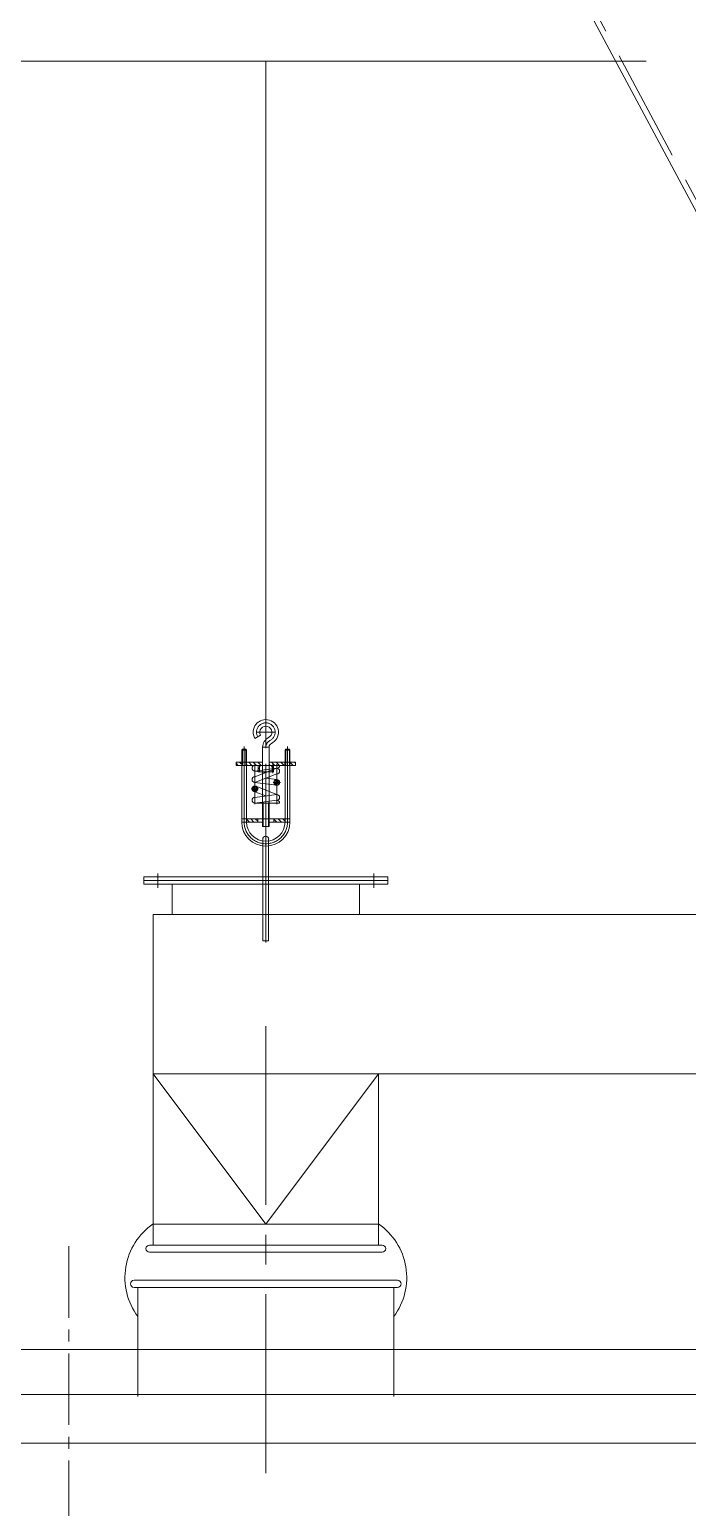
# Model space of a CAD drawing. Header units: millimetres. Extents: x 163705 to 1616509, y 81827 to 302547.
# Drawn here: x 1469144 to 1469845, y 154467 to 156043 of the extents above; entities that cross this region are included whole.
import ezdxf

# ---------------------------------------------------------------- set-up
doc = ezdxf.new("R2010")
doc.units = ezdxf.units.MM
doc.header["$LTSCALE"] = 10
doc.linetypes.add('ACAD_ISO02W100', pattern=[15, 12, -3])
doc.linetypes.add('CENTER2', pattern=[28.575, 19.05, -3.175, 3.175, -3.175])
for name, color, linetype, lineweight in [('1-中心线', 1, 'CENTER2', 0), ('1-剖面线', 8, 'Continuous', 0), ('1-护栏', 4, 'Continuous', 18), ('1-虚线', 8, 'ACAD_ISO02W100', 0), ('1-设备轮廓', 2, 'Continuous', 18), ('1-钢构', 6, 'Continuous', 0)]:
    doc.layers.add(name, color=color, linetype=linetype, lineweight=lineweight)

# ---------------------------------------------------------------- blocks, each defined once
blk = doc.blocks.new('*X86')
at = {"layer": '1-剖面线', "lineweight": 18}
for p, q in [((-29.9, -23.2), (-32.4, -20.7)), ((-14.8, -25.3), (-19.4, -20.7)), ((-8.2, -25.3), (-12.9, -20.7)), ((-1.7, -25.3), (-6.3, -20.7)), ((17.8, -25.3), (13.2, -20.7)), ((24.3, -25.3), (19.7, -20.7)), ((30.8, -25.3), (26.2, -20.7)), ((47.2, -22.2), (45.8, -20.7)), ((-34.3, -25.3), (-37.4, -22.2)), ((-21.3, -25.3), (-21.9, -24.7)), ((11.3, -25.3), (9.8, -23.8)), ((43.9, -25.3), (39.7, -21.2))]:
    blk.add_line(p, q, dxfattribs=at)
blk = doc.blocks.new('*X87')
at = {"layer": '1-剖面线', "lineweight": 18}
for p, q in [((1.6, -0.3), (1.1, -0.8)), ((2.8, -3.9), (1.1, -5.7)), ((2.8, -8.8), (2.2, -9.5)), ((23, -3.3), (21.3, -5.1)), ((23, -8.2), (21.7, -9.5))]:
    blk.add_line(p, q, dxfattribs=at)
blk = doc.blocks.new('*X89')
at = {"lineweight": 18}
for p, q in [((-0.6, 3.2), (-0.8, 3)), ((1.3, 2.6), (-0.8, 0.5)), ((2.5, 1.5), (0.4, -0.8)), ((3.2, -0.3), (2.8, -0.8))]:
    blk.add_line(p, q, dxfattribs=at)
blk = doc.blocks.new('*X90')
at = {"lineweight": 18}
for p, q in [((-2.8, 0.8), (-3.2, 0.4)), ((-0.4, 0.8), (-2.5, -1.5)), ((0.8, -0.4), (-1.3, -2.6)), ((0.8, -3), (0.6, -3.2))]:
    blk.add_line(p, q, dxfattribs=at)
blk = doc.blocks.new('*X91')
at = {"lineweight": 18}
for p, q in [((0.8, 3), (-2.8, -0.8)), ((0.8, 0.5), (-0.4, -0.8))]:
    blk.add_line(p, q, dxfattribs=at)
blk = doc.blocks.new('*X92')
at = {"lineweight": 18}
for p, q in [((0.4, 0.8), (-0.8, -0.4)), ((2.8, 0.8), (-0.8, -3))]:
    blk.add_line(p, q, dxfattribs=at)
blk = doc.blocks.new('*X93')
at = {"lineweight": 18}
for p, q in [((-1.4, 0.8), (-2.9, -0.8)), ((0.8, 0.6), (-1.8, -2.2)), ((0.8, -1.9), (-0.3, -3.1))]:
    blk.add_line(p, q, dxfattribs=at)
blk = doc.blocks.new('*X94')
at = {"lineweight": 18}
for p, q in [((0, 3.1), (-3.2, -0.2)), ((0.8, 1.5), (-1.4, -0.8))]:
    blk.add_line(p, q, dxfattribs=at)
blk = doc.blocks.new('*X95')
at = {"lineweight": 18}
for p, q in [((0.6, 3), (-0.8, 1.5)), ((2.1, 2), (-0.6, -0.8)), ((3, 0.5), (1.8, -0.8))]:
    blk.add_line(p, q, dxfattribs=at)
blk = doc.blocks.new('*X96')
at = {"lineweight": 18}
for p, q in [((1.8, 0.8), (-0.8, -1.9)), ((-0.6, 0.8), (-0.8, 0.6)), ((3, -0.4), (0.6, -3))]:
    blk.add_line(p, q, dxfattribs=at)
blk = doc.blocks.new('AUDIT_I_240528125021-1')
for p, q in [((19.6, 0), (-15.5, 0)), ((-15.5, -8.1), (15.5, -4)), ((15.5, -4), (-15.5, -16.1)), ((-15.5, -8.1), (0, -10.1)), ((15.5, -12.1), (-15.5, -24.2)), ((15.5, -20.2), (0, -18.1)), ((15, -28.2), (-15.5, -24.2)), ((0, -43.5), (-15.5, -37.4)), ((15.5, -41.5), (-15.5, -45.5)), ((-14.1, -29.7), (15.5, -41.5)), ((-15.5, -53.5), (15.5, -49.5)), ((19.6, -53.5), (-15.5, -53.5))]:
    blk.add_line(p, q)
for centre in [(15.5, -24.2), (-15.5, -33.4)]:
    blk.add_circle(centre, 4.03)
for centre, start, end in [((-15.5, -4), 90, 270), ((15.5, 0), 270, 360), ((-15.5, -20.2), 90, 270), ((15.5, -8.1), 270, 90), ((15.5, -24.2), 270, 90), ((15.5, -45.5), 270, 90), ((-15.5, -49.5), 90, 270), ((15.5, -53.5), 360, 90)]:
    blk.add_arc(centre, 4.03, start, end)
at = {"layer": '1-中心线', "lineweight": 18}
for p, q in [((-15.5, 1.7), (-15.5, -55.3)), ((0, 1.7), (0, -55.3)), ((15.5, 1.7), (15.5, -55.3)), ((-15.5, -13.2), (-15.5, -21.3)), ((-10.4, -33.4), (-20.7, -33.4)), ((20.7, -24.2), (10.4, -24.2)), ((15.5, -36.3), (15.5, -44.3))]:
    blk.add_line(p, q, dxfattribs=at)
at = {"layer": '1-剖面线', "lineweight": 25}
for name, p in [('*X94', (14.7, -23.4)), ('*X95', (16.4, -23.4)), ('*X90', (-16.4, -34.2)), ('*X91', (-16.4, -32.6)), ('*X89', (-14.7, -32.6)), ('*X92', (-14.7, -34.2)), ('*X93', (14.7, -25)), ('*X96', (16.4, -25))]:
    blk.add_blockref(name, p, dxfattribs=at)
blk = doc.blocks.new('*X97')
at = {"layer": '1-剖面线', "lineweight": 18}
for p, q in [((-0.3, -3.5), (-4.3, 0.6)), ((6.2, -3.5), (1.6, 1.1)), ((11.5, -2.3), (8.1, 1.1)), ((38.8, -3.5), (34.5, 0.8)), ((45.3, -3.5), (40.7, 1.1)), ((50.4, -2), (47.2, 1.1))]:
    blk.add_line(p, q, dxfattribs=at)
blk = doc.blocks.new('350w×700正立面')
at = {"lineweight": 18}
for points in [[(1431.9, 711.2), (1430.8, 709.8), (1430.8, 711.2)], [(1443.4, 711.2), (1444.6, 709.8), (1444.6, 711.2)]]:
    blk.add_hatch(color=256, dxfattribs=at).paths.add_polyline_path(points, flags=0)
for p, q in [((1443.3, 743.4), (1449.3, 739.9)), ((1412, 727.6), (1412.9, 728.5)), ((1412, 727.6), (1417.2, 727.6)), ((1412, 650.8), (1412, 727.6)), ((1412.9, 728.5), (1416.3, 728.5)), ((1416.3, 728.5), (1417.2, 727.6)), ((1417.2, 650.8), (1417.2, 727.6)), ((1434.2, 730.7), (1441.1, 730.7)), ((1434.2, 730.7), (1434.2, 646.2)), ((1441.1, 730.7), (1441.1, 646.2)), ((1459.1, 728.5), (1458.2, 727.6)), ((1463.4, 727.6), (1458.2, 727.6)), ((1458.2, 650.8), (1458.2, 727.6)), ((1459.1, 728.5), (1462.5, 728.5)), ((1463.4, 727.6), (1462.5, 728.5)), ((1463.4, 650.8), (1463.4, 727.6)), ((1406, 714.7), (1406, 711.2)), ((1406, 714.7), (1434.2, 714.7)), ((1406, 711.2), (1434.2, 711.2)), ((1417.6, 714.7), (1417.6, 711.2)), ((1429.5, 711.2), (1429.5, 704.3)), ((1430.8, 711.2), (1430.8, 704.3)), ((1430.8, 709.8), (1431.9, 711.2)), ((1441.1, 714.7), (1469.4, 714.7)), ((1441.1, 711.2), (1469.4, 711.2)), ((1441.4, 714.7), (1441.4, 711.2)), ((1444.6, 709.8), (1443.4, 711.2)), ((1444.6, 711.2), (1444.6, 704.3)), ((1445.9, 711.2), (1445.9, 704.3)), ((1469.4, 714.7), (1469.4, 711.2)), ((1429.5, 704.3), (1445.9, 704.3)), ((1417.2, 654.2), (1458.2, 654.2)), ((1417.2, 650.8), (1434.2, 650.8)), ((1429.1, 650.8), (1429.1, 654.2)), ((1434.2, 646.2), (1434.9, 645.6)), ((1434.2, 646.2), (1441.1, 646.2)), ((1440.5, 645.6), (1441.1, 646.2)), ((1441.1, 650.8), (1458.2, 650.8)), ((1446.3, 650.8), (1446.3, 654.2)), ((1434.7, 632.5), (1434.7, 524.2)), ((1441, 632.5), (1441, 524.2)), ((1307.7, 584.4), (1307.7, 592.4)), ((1567.7, 592.4), (1307.7, 592.4)), ((1567.7, 588.4), (1307.7, 588.4)), ((1307.7, 584.4), (1567.7, 584.4)), ((1337.7, 584.4), (1337.7, 552.2)), ((1537.7, 552.4), (1537.7, 584.4)), ((1567.7, 584.4), (1567.7, 592.4)), ((1441, 524.2), (1434.7, 524.2)), ((1437.7, 222.2), (1317.7, 382.2)), ((1557.7, 382.2), (1437.7, 222.2)), ((1317.7, 222.2), (1317.7, 199.7)), ((1317.7, 222.2), (1557.7, 222.2)), ((1557.7, 222.2), (1557.7, 199.7)), ((1301.2, 154.7), (1301.2, 38.4)), ((1574.2, 38.4), (1574.2, 154.7))]:
    blk.add_line(p, q)
blk.add_lwpolyline([(456.3, 382.2), (1557.7, 382.2), (1557.7, 552.2), (456.3, 552.2), (456.3, 382.2)])
blk.add_lwpolyline([(1557.7, 222.2), (1317.7, 222.2), (1317.7, 382.2), (1557.7, 382.2)], close=True)
for points in [[(1561.7, 199.7, -1), (1561.7, 192.2), (1313.7, 192.2, -1), (1313.7, 199.7)], [(1578.2, 162.2, -1), (1578.2, 154.7), (1297.2, 154.7, -1), (1297.2, 162.2)]]:
    blk.add_lwpolyline(points, format="xyb", close=True)
for centre, radius, start, end in [((1437.7, 746.6), 13.4, 330, 243.9583), ((1437.7, 746.6), 6.48, 330, 243.9583), ((1429.9, 730.7), 11.2, 360, 63.9584), ((1429.9, 730.7), 4.32, 360, 63.9584), ((1437.7, 650.8), 25.7, 180, 0), ((1437.7, 650.8), 20.5, 180, 0), ((1437.8, 632.5), 3.18, 0, 180)]:
    blk.add_arc(centre, radius, start, end)
at = {"layer": '1-中心线', "lineweight": 18}
for p, q in [((1437.7, 763), (1437.7, 729.7)), ((1447.8, 746.6), (1427.5, 746.6)), ((1414.6, 649.5), (1414.6, 731.3)), ((1437.7, 522.4), (1437.7, 729.4)), ((1460.8, 649.5), (1460.8, 731.3)), ((1430.1, 712.5), (1430.1, 703)), ((1322.7, 596.1), (1322.7, 580.7)), ((1552.7, 596.1), (1552.7, 580.7)), ((1437.7, 433), (1437.7, -51.8))]:
    blk.add_line(p, q, dxfattribs=at)
for centre, radius, start, end in [((1437.7, 746.6), 9.93, 330, 243.9584), ((1429.9, 730.7), 7.77, 360, 63.9584), ((1437.7, 650.8), 23.1, 180.0006, 0)]:
    blk.add_arc(centre, radius, start, end, dxfattribs=at)
at = {"layer": '1-剖面线'}
for p, q in [((1032.1, 1462.2), (2063.3, 1462.2)), ((1437.7, 746.6), (1437.7, 1462.2))]:
    blk.add_line(p, q, dxfattribs=at)
at = {"layer": '1-护栏'}
for centre, start, end in [((1356.9, 165), 124.4226, 216.5659), ((1518.5, 165), 323.4341, 55.5774)]:
    blk.add_arc(centre, 69.4, start, end, dxfattribs=at)
at = {"layer": '1-虚线', "lineweight": 18}
for p, q in [((1412.6, 711.2), (1412.6, 728.3)), ((1416.5, 711.2), (1416.5, 728.3)), ((1458.9, 711.2), (1458.9, 728.3)), ((1462.7, 711.2), (1462.7, 728.3)), ((1434.9, 671.5), (1434.9, 645.6)), ((1440.5, 671.5), (1440.5, 645.6)), ((1417.2, 654.2), (1412, 654.2)), ((1417.2, 650.8), (1412, 650.8)), ((1458.2, 654.2), (1463.4, 654.2)), ((1458.2, 650.8), (1463.4, 650.8))]:
    blk.add_line(p, q, dxfattribs=at)
at = {"xscale": -0.75, "yscale": 0.75, "zscale": 0.75}
blk.add_blockref('AUDIT_I_240528125021-1', (1437.7, 711.2), dxfattribs=at)
at = {"layer": '1-剖面线', "lineweight": 25, "xscale": -0.75, "yscale": 0.75, "zscale": 0.75}
for name, p in [('*X86', (1441.4, 730.2)), ('*X87', (1446.7, 711.4)), ('*X97', (1455, 653.4))]:
    blk.add_blockref(name, p, dxfattribs=at)
blk = doc.blocks.new('G$CA6482684')
at = {"layer": '1-中心线', "ltscale": 0.4}
blk.add_line((930, 1971.1), (930, 250.1), dxfattribs=at)
at = {"layer": '1-设备轮廓'}
blk.add_line((130, 1761), (1730, 1761), dxfattribs=at)
at = {"layer": '1-钢构'}
blk.add_lwpolyline([(100, 1861), (1760, 1861), (1760, 1813), (100, 1813)], close=True, dxfattribs=at)
blk = doc.blocks.new('A$Cc2962b21')
at = {"layer": '1-虚线', "lineweight": 18}
blk.add_line((1241.5, 382.8), (2015.8, 1831.5), dxfattribs=at)
at = {"layer": '1-设备轮廓'}
blk.add_line((1246.8, 380), (1888.2, 1580), dxfattribs=at)

msp = doc.modelspace()

# ---------------------------------------------------------------- block references
at = {"xscale": -1}
msp.add_blockref('A$Cc2962b21', (1471282.461, 155129.632), dxfattribs=at)
at = {"layer": '1-设备轮廓'}
for name, p in [('350w×700正立面', (1467537.955, 154547.397)), ('G$CA6482684', (1468255.648, 152774.832))]:
    msp.add_blockref(name, p, dxfattribs=at)
at = {"layer": '1-设备轮廓', "xscale": -1}
msp.add_blockref('350w×700正立面', (1470833.342, 154547.397), dxfattribs=at)

doc.saveas('drawing.dxf')
